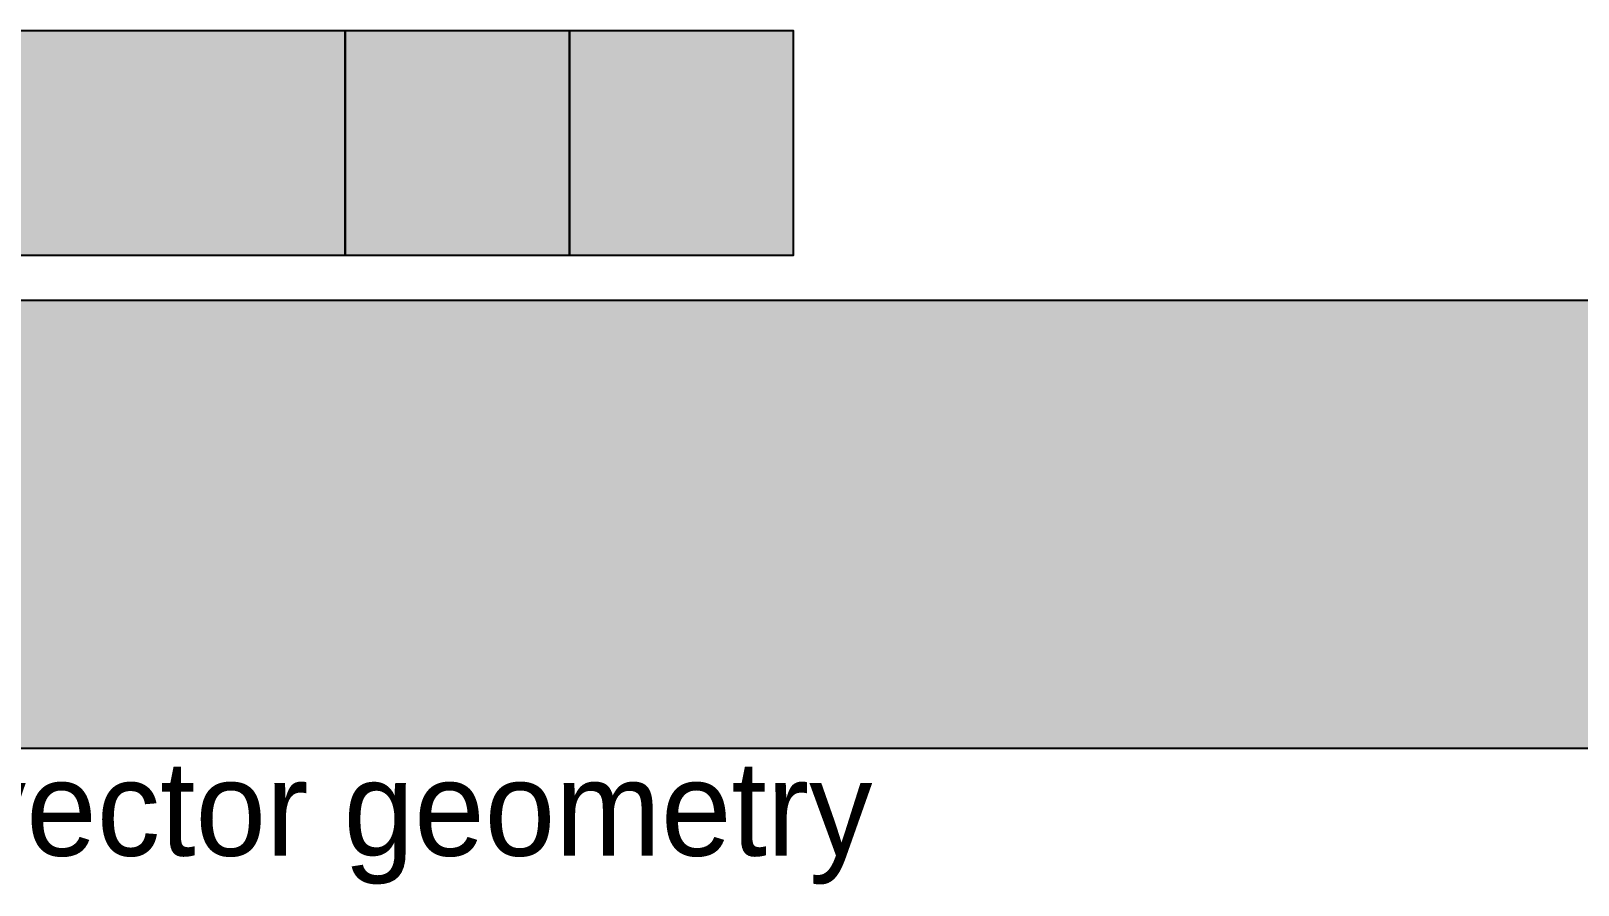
# Model space of a CAD drawing. Header units: millimetres. Extents: x 0 to 1582, y 0 to 984.
# Drawn here: x 755 to 1031.1, y -0.1 to 152.3 of the extents above; entities that cross this region are included whole.
import ezdxf

# ---------------------------------------------------------------- set-up
doc = ezdxf.new("R2010")
doc.units = ezdxf.units.MM
for name, color, linetype in [('FRAME', 7, 'Continuous'), ('LABELS', 7, 'Continuous'), ('PERIPHERY', 7, 'Continuous')]:
    doc.layers.add(name, color=color, linetype=linetype)

msp = doc.modelspace()

# ---------------------------------------------------------------- hatches: boundary and pattern name
at = {"layer": 'FRAME', "true_color": 0x000000}
h = msp.add_hatch(color=7, dxfattribs=at)
h.dxf.hatch_style = 1
h.paths.add_polyline_path([(0, 104.25), (1582.24, 104.25), (1582.24, 24.25), (0, 24.25), (0, 104.25)])
at = {"layer": 'PERIPHERY', "true_color": 0x000000}
h = msp.add_hatch(color=7, dxfattribs=at)
h.dxf.hatch_style = 1
h.paths.add_polyline_path([(691.12, 152.25), (691.12, 112.25), (811.12, 112.25), (811.12, 152.25), (691.12, 152.25)])
h = msp.add_hatch(color=7, dxfattribs=at)
h.dxf.hatch_style = 1
h.paths.add_polyline_path([(811.12, 152.25), (811.12, 112.25), (851.12, 112.25), (851.12, 152.25), (811.12, 152.25)])
h = msp.add_hatch(color=7, dxfattribs=at)
h.dxf.hatch_style = 1
h.paths.add_polyline_path([(851.12, 152.25), (851.12, 112.25), (891.12, 112.25), (891.12, 152.25), (851.12, 152.25)])

# ---------------------------------------------------------------- linework, layer by layer
at = {"layer": 'FRAME', "color": 250}
msp.add_lwpolyline([(0, 104.25), (1582.24, 104.25), (1582.24, 24.25), (0, 24.25), (0, 104.25)], close=True, dxfattribs=at)
at = {"layer": 'FRAME', "color": 250, "true_color": 0x000000}
for points in [[(0, 104.25), (0, 24.25), (1582.24, 24.25)], [(1582.24, 24.25), (1582.24, 104.25), (0, 104.25)]]:
    msp.add_solid(points, dxfattribs=at)
at = {"layer": 'PERIPHERY', "color": 250}
for points in [[(691.12, 152.25), (691.12, 112.25), (811.12, 112.25), (811.12, 152.25), (691.12, 152.25)], [(811.12, 152.25), (811.12, 112.25), (851.12, 112.25), (851.12, 152.25), (811.12, 152.25)], [(851.12, 152.25), (851.12, 112.25), (891.12, 112.25), (891.12, 152.25), (851.12, 152.25)]]:
    msp.add_lwpolyline(points, close=True, dxfattribs=at)
at = {"layer": 'PERIPHERY', "color": 250, "true_color": 0x000000}
for points in [[(811.12, 152.25), (691.12, 152.25), (691.12, 112.25)], [(691.12, 112.25), (811.12, 112.25), (811.12, 152.25)], [(851.12, 152.25), (811.12, 152.25), (811.12, 112.25)], [(811.12, 112.25), (851.12, 112.25), (851.12, 152.25)], [(891.12, 152.25), (851.12, 152.25), (851.12, 112.25)], [(851.12, 112.25), (891.12, 112.25), (891.12, 152.25)]]:
    msp.add_solid(points, dxfattribs=at)

# ---------------------------------------------------------------- texts
at = {"layer": 'LABELS', "color": 250}
msp.add_text('ISO 12233:2000-style chart  |  public vector geometry', height=16.9333, dxfattribs=at).set_placement((370.71, 5.12))

doc.saveas('drawing.dxf')
